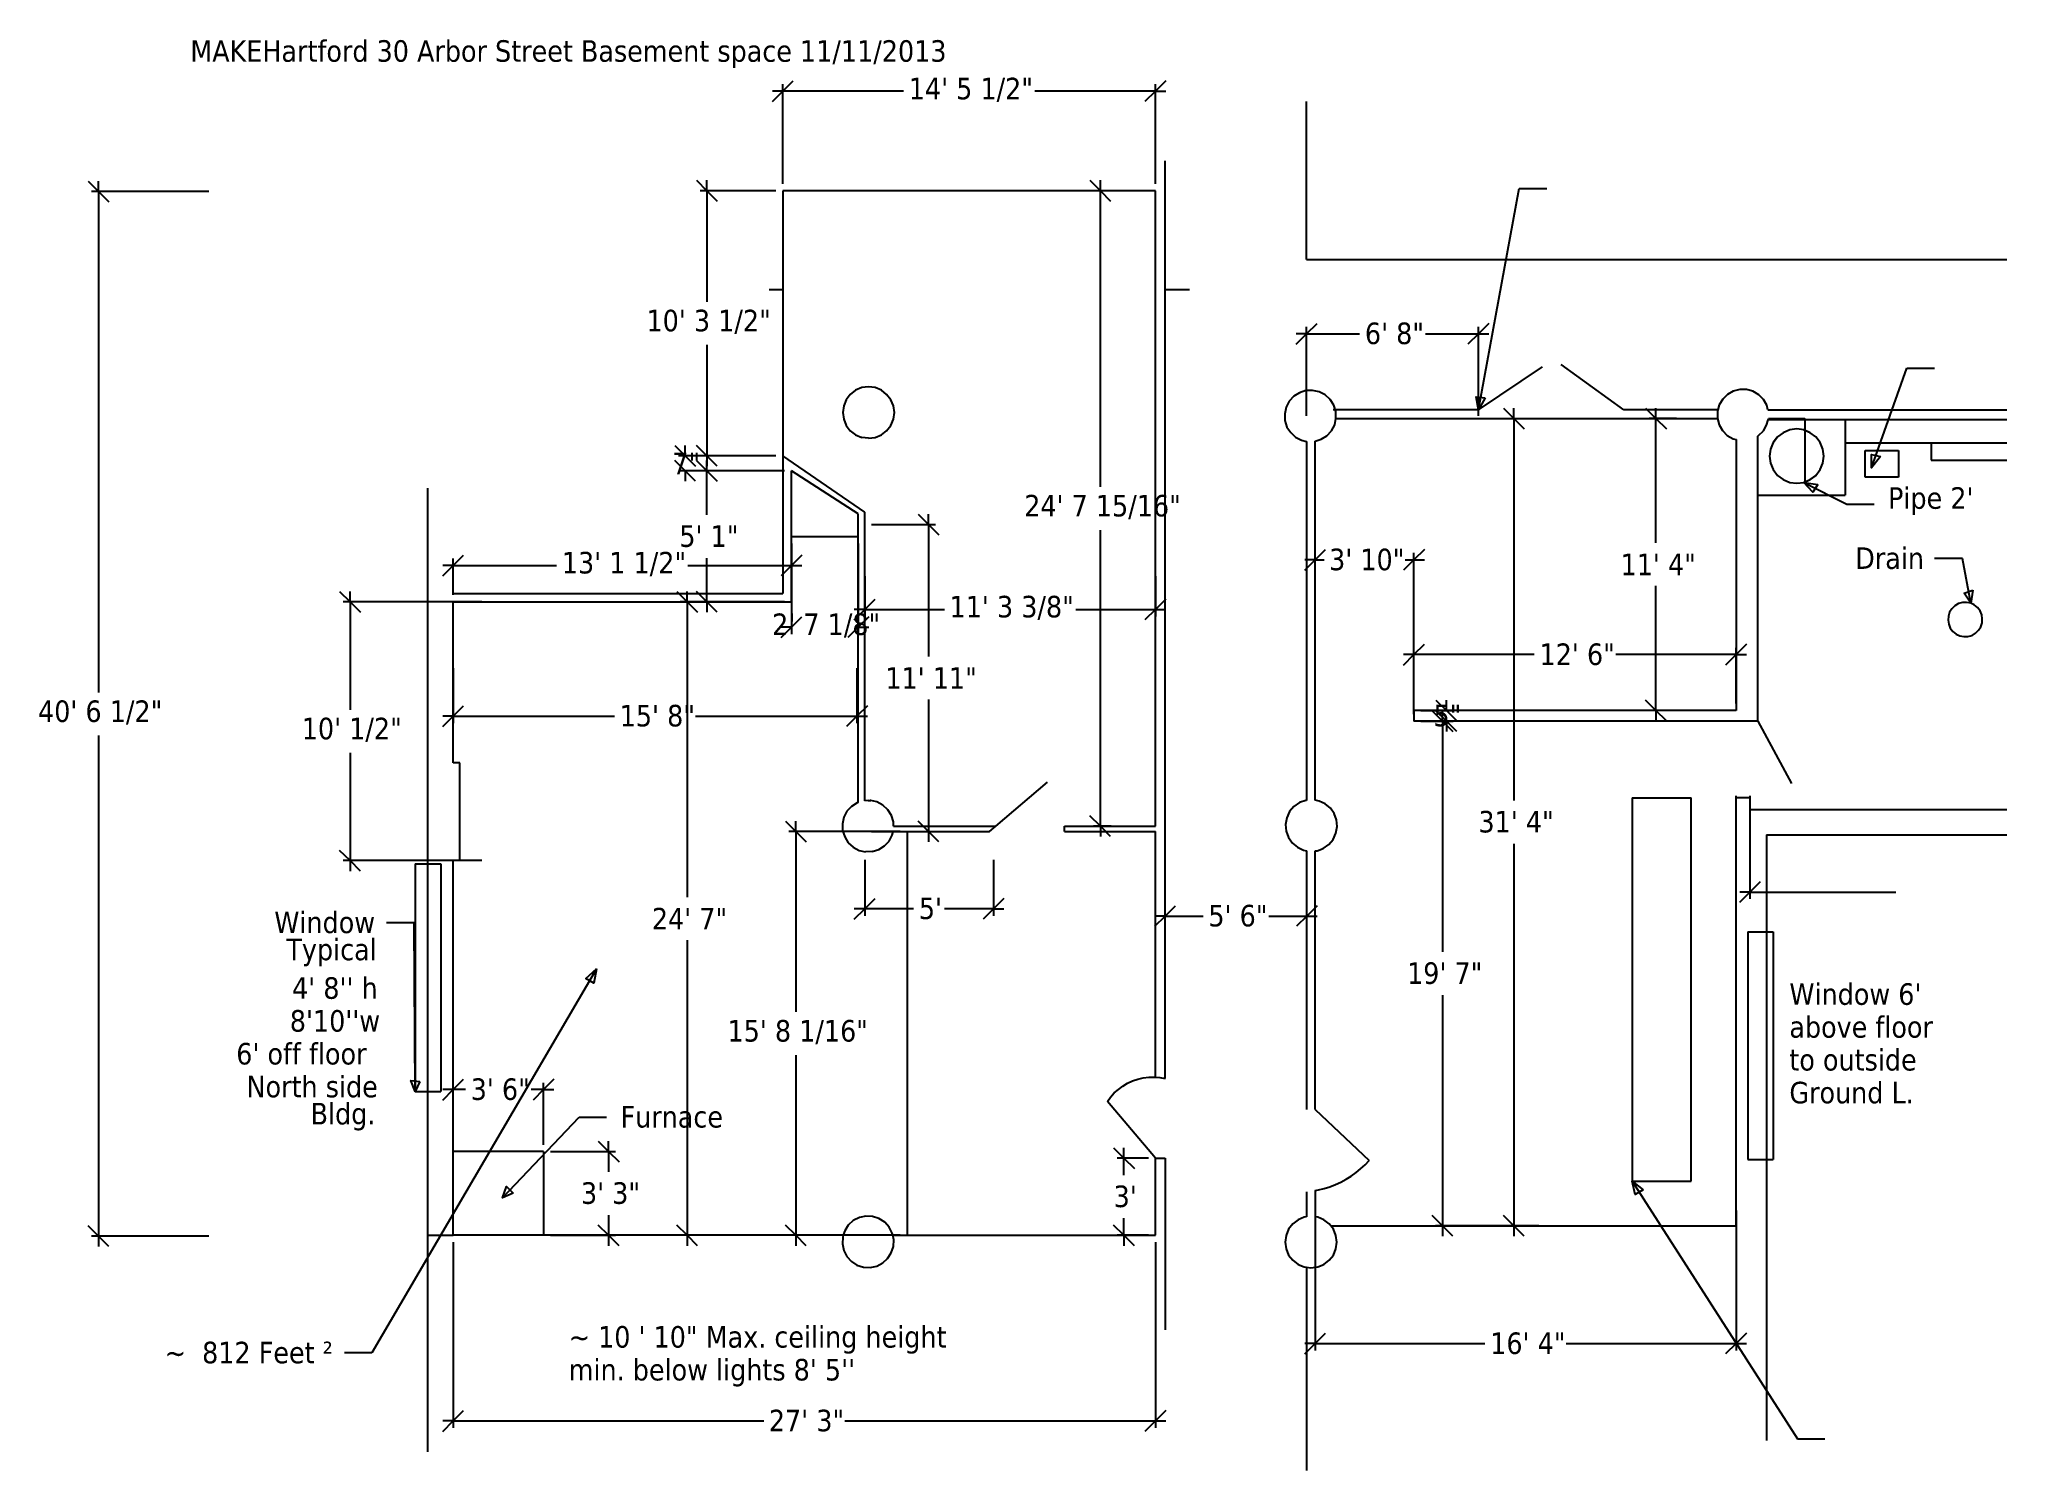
# Model space of a CAD drawing. Extents: x -567 to 637, y -439 to 437.
import ezdxf

# ---------------------------------------------------------------- set-up
doc = ezdxf.new("R2010")
doc.units = 0
doc.header["$MEASUREMENT"] = 0
doc.layers.get('0').update_dxf_attribs({"linetype": 'CONTINUOUS'})
doc.styles.add('TAHOMA', font='Tahoma')

msp = doc.modelspace()

# ---------------------------------------------------------------- linework, layer by layer
at = {"color": 250}
for p, q in [((-112.2, 404.9), (-105.9, 411.3)), ((122.1, 411.3), (115.8, 404.9)), ((-118.6, 398.6), (-112.2, 404.9)), ((-112.2, 404.9), (-118.6, 404.9)), ((-112.2, 348.3), (-112.2, 409.2)), ((-38.4, 404.9), (-112.2, 404.9)), ((115.8, 404.9), (42, 404.9)), ((115.8, 404.9), (109.4, 398.6)), ((115.8, 348.3), (115.8, 409.2)), ((115.8, 404.9), (122.1, 404.9)), ((-537.4, 349.8), (-531, 343.5)), ((-531, 343.5), (-531, 349.8)), ((-165.1, 350.4), (-158.7, 344)), ((-158.7, 344), (-158.7, 350.4)), ((75.7, 350.4), (82.1, 344)), ((82.1, 344), (82.1, 350.4)), ((-463.6, 343.5), (-535.3, 343.5)), ((-531, 343.5), (-524.7, 337.2)), ((-531, 343.5), (-531, 37)), ((-116.5, 344), (-162.9, 344)), ((-158.7, 344), (-152.4, 337.7)), ((-158.7, 344), (-158.7, 276.1)), ((88.8, 344), (77.8, 344)), ((82.1, 344), (88.4, 337.7)), ((82.1, 162.8), (82.1, 344)), ((313.5, 209.9), (338.5, 345.4)), ((338.5, 345.4), (355.4, 345.4)), ((537.5, 301.9), (636.8, 301.9)), ((202, 250.1), (208.3, 256.5)), ((208.3, 256.5), (202, 256.5)), ((208.3, 256.5), (214.7, 262.8)), ((208.3, 206.3), (208.3, 260.7)), ((208.3, 256.5), (240.8, 256.5)), ((281, 256.5), (313.5, 256.5)), ((313.5, 256.5), (307.1, 250.1)), ((319.8, 262.8), (313.5, 256.5)), ((313.5, 206.3), (313.5, 260.7)), ((313.5, 256.5), (319.8, 256.5)), ((-158.7, 249.7), (-158.7, 181.7)), ((554.1, 174.5), (575.7, 235.5)), ((575.7, 235.5), (592.6, 235.5)), ((328.8, 211), (335.2, 204.6)), ((335.2, 204.6), (335.2, 211)), ((415.8, 211), (422.1, 204.6)), ((422.1, 204.6), (422.1, 211)), ((537.5, 209.9), (636.8, 209.9)), ((322.2, 204.6), (339.4, 204.6)), ((335.2, 204.6), (341.5, 198.3)), ((335.2, 204.6), (335.2, -29.2)), ((434.7, 204.6), (417.9, 204.6)), ((422.1, 204.6), (428.5, 198.3)), ((422.1, 128.5), (422.1, 204.6)), ((-178.4, 188.1), (-172, 181.7)), ((-116.5, 181.7), (-176.2, 181.7)), ((-172, 181.7), (-172, 188.1)), ((-172, 181.7), (-165.7, 175.4)), ((-158.7, 181.7), (-165.1, 188.1)), ((-116.5, 181.7), (-162.9, 181.7)), ((-152.4, 175.4), (-158.7, 181.7)), ((-158.7, 181.7), (-158.7, 175.4)), ((-172, 172.5), (-178.4, 178.9)), ((-116.5, 172.5), (-176.2, 172.5)), ((-165.7, 166.2), (-172, 172.5)), ((-172, 172.5), (-172, 166.2)), ((-165.1, 178.9), (-158.7, 172.5)), ((-111.2, 172.5), (-162.9, 172.5)), ((-158.7, 172.5), (-158.7, 178.9)), ((-158.7, 172.5), (-152.4, 166.2)), ((-158.7, 145.7), (-158.7, 172.5)), ((512.6, 165.5), (538.9, 152.2)), ((-29.4, 146.1), (-23.1, 139.8)), ((-23.1, 139.8), (-23.1, 146.1)), ((538.9, 152.2), (555.8, 152.2)), ((-57.9, 139.8), (-18.9, 139.8)), ((-23.1, 139.8), (-16.7, 133.4)), ((-23.1, 139.8), (-23.1, 59)), ((82.1, -44.9), (82.1, 136.3)), ((-314, 114.7), (-307.6, 121)), ((-107, 128.2), (-107, 72.7)), ((-100.6, 121), (-107, 114.7)), ((-66.1, 128.2), (-66.1, 72.7)), ((213.6, 118.1), (219.9, 124.4)), ((213.6, 23.4), (213.6, 122.3)), ((280.4, 124.4), (274, 118.1)), ((274, 23.6), (274, 122.3)), ((-320.3, 108.3), (-314, 114.7)), ((-314, 114.7), (-320.3, 114.7)), ((-314, 96.6), (-314, 118.9)), ((-314, 114.7), (-250.7, 114.7)), ((-170.3, 114.7), (-107, 114.7)), ((-158.7, 92.4), (-158.7, 119.2)), ((-107, 114.7), (-113.3, 108.3)), ((-107, 96.6), (-107, 118.9)), ((-107, 114.7), (-100.6, 114.7)), ((207.2, 111.7), (213.6, 118.1)), ((213.6, 118.1), (207.2, 118.1)), ((213.6, 118.1), (219, 118.1)), ((274, 118.1), (267.7, 111.7)), ((268.7, 118.1), (274, 118.1)), ((274, 118.1), (280.4, 118.1)), ((609.7, 118.9), (592.7, 118.9)), ((614.8, 91.6), (609.7, 118.9)), ((-383.5, 98.7), (-377.1, 92.4)), ((-377.1, 92.4), (-377.1, 98.7)), ((-177.1, 98.7), (-170.7, 92.4)), ((-170.7, 92.4), (-170.7, 98.7)), ((-158.7, 92.4), (-165.1, 98.7)), ((-62.1, 108.2), (-62.1, 83.5)), ((115.8, 108.2), (115.8, 83.5)), ((422.1, 25.9), (422.1, 102.1)), ((-296.4, 92.4), (-381.3, 92.4)), ((-377.1, 92.4), (-370.8, 86)), ((-377.1, 92.4), (-377.1, 26.4)), ((-122.9, 92.4), (-175, 92.4)), ((-170.7, 92.4), (-164.4, 86)), ((-170.7, 92.4), (-170.7, -88.3)), ((-111.2, 92.4), (-162.9, 92.4)), ((-152.4, 86), (-158.7, 92.4)), ((-158.7, 92.4), (-158.7, 86)), ((-68.5, 81.4), (-62.1, 87.8)), ((-62.1, 87.8), (-68.5, 87.8)), ((-62.1, 87.8), (-55.8, 94.1)), ((-62.1, 87.8), (-13.4, 87.8)), ((67, 87.8), (115.8, 87.8)), ((115.8, 87.8), (109.4, 81.4)), ((122.1, 94.1), (115.8, 87.8)), ((115.8, 87.8), (122.1, 87.8)), ((-113.3, 70.6), (-107, 77)), ((-107, 77), (-113.3, 77)), ((-107, 77), (-100.6, 83.3)), ((-66.1, 77), (-72.4, 70.6)), ((-59.7, 83.3), (-66.1, 77)), ((-66.1, 77), (-59.7, 77)), ((274, 60.1), (280.4, 66.4)), ((274, 30.1), (274, 64.3)), ((477.5, 66.4), (471.2, 60.1)), ((471.2, 30.1), (471.2, 64.3)), ((-314, 51.8), (-314, 18.2)), ((-66.9, 51.8), (-66.9, 18.2)), ((267.7, 53.7), (274, 60.1)), ((274, 60.1), (267.7, 60.1)), ((347.7, 60.1), (274, 60.1)), ((471.2, 60.1), (397.5, 60.1)), ((471.2, 60.1), (464.8, 53.7)), ((471.2, 60.1), (477.5, 60.1)), ((-314, 22.4), (-307.6, 28.8)), ((-60.5, 28.8), (-66.9, 22.4)), ((-23.1, 32.6), (-23.1, -48.2)), ((278.3, 25.9), (298.1, 25.9)), ((285.2, 25.7), (291.5, 19.3)), ((287.5, 32.3), (293.9, 25.9)), ((293.9, 19.3), (287.5, 25.7)), ((291.5, 19.3), (291.5, 25.7)), ((293.9, 25.9), (293.9, 32.3)), ((293.9, 25.9), (300.2, 19.6)), ((422.1, 25.9), (415.8, 32.3)), ((434.7, 25.9), (417.9, 25.9)), ((428.5, 19.6), (422.1, 25.9)), ((422.1, 25.9), (422.1, 19.6)), ((-320.3, 16.1), (-314, 22.4)), ((-314, 22.4), (-320.3, 22.4)), ((-314, 22.4), (-215.3, 22.4)), ((-165.6, 22.4), (-66.9, 22.4)), ((-66.9, 22.4), (-73.2, 16.1)), ((-66.9, 22.4), (-60.5, 22.4)), ((278.3, 19.3), (298.1, 19.3)), ((350.5, 19.3), (287.3, 19.3)), ((291.5, 19.3), (297.9, 13)), ((291.5, 19.3), (291.5, -121.9)), ((300.2, 13), (293.9, 19.3)), ((293.9, 19.3), (293.9, 13)), ((-531, 10.6), (-531, -295.9)), ((-377.1, 0), (-377.1, -66)), ((479.7, -31.8), (479.7, -89.4)), ((-110.6, -41.8), (-104.3, -48.2)), ((-104.3, -48.2), (-104.3, -41.8)), ((-23.1, -48.2), (-29.4, -41.8)), ((82.1, -44.9), (75.7, -38.5)), ((88.8, -44.9), (77.8, -44.9)), ((88.4, -51.2), (82.1, -44.9)), ((82.1, -44.9), (82.1, -51.2)), ((-377.1, -66), (-383.5, -59.7)), ((-40.4, -48.2), (-108.5, -48.2)), ((-104.3, -48.2), (-98, -54.5)), ((-104.3, -48.2), (-104.3, -158.5)), ((-57.9, -48.2), (-18.9, -48.2)), ((-16.7, -54.5), (-23.1, -48.2)), ((-23.1, -48.2), (-23.1, -54.5)), ((335.2, -55.7), (335.2, -289.5)), ((-296.4, -66), (-381.3, -66)), ((-370.8, -72.4), (-377.1, -66)), ((-377.1, -66), (-377.1, -72.4)), ((-62.1, -65.6), (-62.1, -99.7)), ((16.7, -65.6), (16.7, -99.7)), ((479.7, -85.2), (486.1, -78.8)), ((-68.5, -101.8), (-62.1, -95.4)), ((-62.1, -95.4), (-68.5, -95.4)), ((-62.1, -95.4), (-55.8, -89.1)), ((-32.2, -95.4), (-62.1, -95.4)), ((16.7, -95.4), (-13.2, -95.4)), ((16.7, -95.4), (10.4, -101.8)), ((23.1, -89.1), (16.7, -95.4)), ((16.7, -95.4), (23.1, -95.4)), ((121.7, -99.9), (128.1, -93.6)), ((121.7, -115.7), (121.7, -95.7)), ((214.8, -93.6), (208.5, -99.9)), ((208.5, -115.7), (208.5, -95.7)), ((473.4, -91.5), (479.7, -85.2)), ((479.7, -85.2), (473.4, -85.2)), ((479.7, -85.2), (568.9, -85.2)), ((-337.8, -104), (-354.8, -104)), ((-337.2, -207.3), (-337.8, -104)), ((115.4, -106.2), (121.7, -99.9)), ((121.7, -99.9), (115.4, -99.9)), ((121.7, -99.9), (145, -99.9)), ((185.2, -99.9), (208.5, -99.9)), ((208.5, -99.9), (202.1, -106.2)), ((208.5, -99.9), (214.8, -99.9)), ((-170.7, -114.7), (-170.7, -295.3)), ((-226.2, -132.2), (-363.7, -367.3)), ((291.5, -148.3), (291.5, -289.5)), ((-104.3, -185), (-104.3, -295.3)), ((-314, -206.1), (-307.6, -199.8)), ((-314, -239.9), (-314, -201.9)), ((-252.4, -199.8), (-258.8, -206.1)), ((-258.8, -239.9), (-258.8, -201.9)), ((-320.3, -212.5), (-314, -206.1)), ((-314, -206.1), (-320.3, -206.1)), ((-306.5, -206.1), (-314, -206.1)), ((-258.8, -206.1), (-266.3, -206.1)), ((-258.8, -206.1), (-265.1, -212.5)), ((-258.8, -206.1), (-252.4, -206.1)), ((-283.9, -272.4), (-237, -223)), ((-237, -223), (-220.1, -223)), ((-225.2, -237.7), (-218.9, -244.1)), ((-218.9, -244.1), (-218.9, -237.7)), ((-254.5, -244.1), (-214.6, -244.1)), ((-218.9, -244.1), (-212.5, -250.4)), ((-218.9, -244.1), (-218.9, -256.5)), ((90.2, -241.7), (96.5, -248)), ((111.6, -248), (92.3, -248)), ((96.5, -248), (96.5, -241.7)), ((96.5, -248), (102.9, -254.4)), ((96.5, -258.5), (96.5, -248)), ((407.6, -262.1), (508.7, -419.9)), ((-218.9, -282.9), (-218.9, -295.3)), ((96.5, -295.3), (96.5, -284.9)), ((213.6, -280.2), (213.6, -365.8)), ((291.5, -289.5), (285.2, -283.2)), ((335.2, -289.5), (328.8, -283.2)), ((471.2, -280.2), (471.2, -365.8)), ((-531, -295.9), (-537.4, -289.5)), ((-463.6, -295.9), (-535.3, -295.9)), ((-524.7, -302.2), (-531, -295.9)), ((-531, -295.9), (-531, -302.2)), ((-314, -299.6), (-314, -413.1)), ((-254.5, -295.3), (-214.6, -295.3)), ((-218.9, -295.3), (-225.2, -289)), ((-212.5, -301.7), (-218.9, -295.3)), ((-218.9, -295.3), (-218.9, -301.7)), ((-170.7, -295.3), (-177.1, -289)), ((-122.9, -295.3), (-175, -295.3)), ((-164.4, -301.7), (-170.7, -295.3)), ((-170.7, -295.3), (-170.7, -301.7)), ((-104.3, -295.3), (-110.6, -289)), ((-40.4, -295.3), (-108.5, -295.3)), ((-98, -301.7), (-104.3, -295.3)), ((-104.3, -295.3), (-104.3, -301.7)), ((96.5, -295.3), (90.2, -289)), ((111.6, -295.3), (92.3, -295.3)), ((102.9, -301.7), (96.5, -295.3)), ((96.5, -295.3), (96.5, -301.7)), ((115.8, -299.6), (115.8, -413.1)), ((350.5, -289.5), (287.3, -289.5)), ((297.9, -295.9), (291.5, -289.5)), ((291.5, -289.5), (291.5, -295.9)), ((322.2, -289.5), (339.4, -289.5)), ((341.5, -295.9), (335.2, -289.5)), ((335.2, -289.5), (335.2, -295.9)), ((213.6, -361.6), (219.9, -355.2)), ((477.5, -355.2), (471.2, -361.6)), ((-363.7, -367.3), (-380.6, -367.3)), ((207.2, -367.9), (213.6, -361.6)), ((213.6, -361.6), (207.2, -361.6)), ((213.6, -361.6), (317.5, -361.6)), ((367.2, -361.6), (471.2, -361.6)), ((471.2, -361.6), (464.8, -367.9)), ((471.2, -361.6), (477.5, -361.6)), ((-320.3, -415.3), (-314, -408.9)), ((-314, -408.9), (-320.3, -408.9)), ((-314, -408.9), (-307.6, -402.6)), ((-314, -408.9), (-123.9, -408.9)), ((-74.2, -408.9), (115.8, -408.9)), ((115.8, -408.9), (109.4, -415.3)), ((122.1, -402.6), (115.8, -408.9)), ((115.8, -408.9), (122.1, -408.9)), ((508.7, -419.9), (525.6, -419.9))]:
    msp.add_line(p, q, dxfattribs=at)
for p, q in [((208.3, 301.9), (208.3, 398.7)), ((121.8, 283.5), (121.8, 362.3)), ((115.8, 344), (-112.2, 344)), ((-112.2, 344), (-112.2, 181.7)), ((115.8, -44.9), (115.8, 344)), ((208.3, 301.9), (636.8, 301.9)), ((-120.7, 283.5), (-112.2, 283.5)), ((121.8, -199.4), (121.8, 283.5)), ((121.8, 283.5), (136.7, 283.5)), ((313.5, 209.9), (352.8, 236.2)), ((402.4, 209.9), (364.1, 237.6)), ((-71, 219.4), (-73.5, 216.1)), ((-67.7, 221.9), (-71, 219.4)), ((-63.9, 223.5), (-67.7, 221.9)), ((-59.8, 224), (-63.9, 223.5)), ((-60.1, 224), (-60.1, 223.8)), ((-55.7, 223.5), (-59.8, 224)), ((-51.9, 221.9), (-55.7, 223.5)), ((-48.7, 219.4), (-51.9, 221.9)), ((-46.1, 216.1), (-48.7, 219.4)), ((200.5, 218.2), (197.7, 215.2)), ((203.9, 220.4), (200.5, 218.2)), ((207.9, 221.7), (203.9, 220.4)), ((212, 221.8), (207.9, 221.7)), ((216, 221), (212, 221.8)), ((219.6, 219.1), (216, 221)), ((222.7, 216.3), (219.6, 219.1)), ((465.9, 219.3), (463, 216.4)), ((469.5, 221.3), (465.9, 219.3)), ((473.4, 222.4), (469.5, 221.3)), ((477.6, 222.4), (473.4, 222.4)), ((481.5, 221.3), (477.6, 222.4)), ((485.1, 219.2), (481.5, 221.3)), ((488, 216.3), (485.1, 219.2)), ((-75, 212.3), (-75.6, 208.2)), ((-75.6, 208.2), (-75, 204.2)), ((-73.5, 216.1), (-75, 212.3)), ((-44.6, 212.3), (-46.1, 216.1)), ((-44, 208.2), (-44.6, 212.3)), ((-44.6, 204.2), (-44, 208.2)), ((195.8, 211.5), (194.9, 207.5)), ((194.9, 207.5), (195.1, 203.4)), ((197.7, 215.2), (195.8, 211.5)), ((224.9, 212.8), (222.7, 216.3)), ((225.8, 209.9), (224.5, 209.9)), ((226.2, 208.9), (224.9, 212.8)), ((313.5, 209.9), (225.8, 209.9)), ((226.3, 204.8), (226.2, 208.9)), ((226.3, 204.6), (226.3, 204.8)), ((460.1, 209.9), (402.4, 209.9)), ((460.1, 209.9), (459.8, 208.9)), ((459.8, 208.9), (459.8, 204.8)), ((459.8, 204.8), (459.8, 204.6)), ((460.9, 212.9), (460.1, 209.9)), ((463, 216.4), (460.9, 212.9)), ((490, 212.7), (488, 216.3)), ((490.7, 209.9), (490, 212.7)), ((490.7, 209.9), (636.8, 209.9)), ((-75, 204.2), (-73.5, 200.3)), ((-73.5, 200.3), (-71, 197.1)), ((-71, 197.1), (-67.7, 194.6)), ((-67.7, 194.6), (-63.9, 193)), ((-59.8, 192.5), (-63.9, 193)), ((-59.8, 192.5), (-55.7, 193)), ((-55.7, 193), (-51.9, 194.6)), ((-51.9, 194.6), (-48.7, 197.1)), ((-48.7, 197.1), (-46.1, 200.3)), ((-46.1, 200.3), (-44.6, 204.2)), ((195.1, 203.4), (196.3, 199.4)), ((196.3, 199.4), (198.6, 196)), ((198.6, 196), (201.6, 193.2)), ((201.6, 193.2), (205.3, 191.3)), ((217.3, 191.9), (220.8, 194.1)), ((220.8, 194.1), (223.6, 197.1)), ((223.6, 197.1), (225.5, 200.8)), ((225.5, 200.8), (226.3, 204.6)), ((226.3, 204.6), (459.8, 204.6)), ((459.8, 204.6), (460.8, 200.8)), ((460.8, 200.8), (462.8, 197.2)), ((462.8, 197.2), (465.7, 194.3)), ((465.7, 194.3), (469.3, 192.2)), ((484.4, 193.9), (484.9, 194.2)), ((484.4, 157.7), (484.4, 193.9)), ((484.9, 194.2), (487.9, 197.1)), ((487.9, 197.1), (489.9, 200.6)), ((489.9, 200.6), (490.8, 203.8)), ((490.8, 203.8), (491, 204.6)), ((513.2, 203.8), (490.8, 203.8)), ((491, 204.6), (491, 204.6)), ((491, 204.6), (513.2, 204.6)), ((493.9, 189.9), (496.5, 193.3)), ((496.5, 193.3), (496, 192.6)), ((500, 195.9), (496.5, 193.3)), ((500, 195.9), (496.5, 193.3)), ((504, 197.6), (500, 195.9)), ((504, 197.6), (500, 195.9)), ((508.3, 198.2), (504, 197.6)), ((508.3, 198.2), (504, 197.6)), ((512.6, 197.6), (508.3, 198.2)), ((512.6, 197.6), (508.3, 198.2)), ((513.2, 197.3), (512.6, 197.6)), ((516.6, 195.9), (512.6, 197.6)), ((513.2, 204.6), (513.2, 203.8)), ((513.2, 203.8), (513.2, 197.3)), ((538, 203.8), (513.2, 203.8)), ((516.6, 195.9), (513.2, 197.3)), ((513.2, 197.3), (513.2, 165.8)), ((520, 193.3), (516.6, 195.9)), ((520, 193.3), (516.6, 195.9)), ((522.6, 189.9), (520, 193.3)), ((522.6, 189.9), (520, 193.3)), ((636.8, 203.8), (538, 203.8)), ((538, 203.8), (538, 189.7)), ((-62.1, 147.2), (-112.2, 181.7)), ((-112.2, 181.7), (-112.2, 97.6)), ((205.3, 191.3), (208.3, 190.6)), ((208.3, 190.6), (208.3, -29.1)), ((213.6, 190.7), (217.3, 191.9)), ((213.6, -29), (213.6, 190.7)), ((469.3, 192.2), (471.2, 191.7)), ((471.2, 191.7), (471.2, 25.9)), ((492.3, 185.9), (491.7, 181.6)), ((492.3, 185.9), (491.7, 181.6)), ((491.7, 181.6), (492.3, 177.3)), ((491.7, 181.6), (492.3, 177.3)), ((493.9, 189.9), (492.3, 185.9)), ((493.9, 189.9), (492.3, 185.9)), ((496, 192.6), (493.9, 189.9)), ((524.3, 185.9), (522.6, 189.9)), ((524.3, 185.9), (522.6, 189.9)), ((524.9, 181.6), (524.3, 185.9)), ((524.9, 181.6), (524.3, 185.9)), ((524.3, 177.3), (524.9, 181.6)), ((524.3, 177.3), (524.9, 181.6)), ((538, 189.7), (538, 157.7)), ((538, 189.7), (590.6, 189.7)), ((550.2, 168.7), (550.2, 185)), ((550.2, 185), (570.5, 185)), ((570.5, 185), (570.5, 168.7)), ((590.6, 189.7), (636.8, 189.7)), ((590.6, 189.7), (590.6, 179.2)), ((-107, 132.4), (-107, 172.5)), ((-66.1, 146.2), (-107, 172.5)), ((492.3, 177.3), (493.9, 173.3)), ((492.3, 177.3), (493.9, 173.3)), ((493.9, 173.3), (496.5, 169.8)), ((493.9, 173.3), (496.5, 169.8)), ((496.5, 169.8), (500, 167.2)), ((496.5, 169.8), (500, 167.2)), ((520, 169.8), (516.6, 167.2)), ((516.6, 167.2), (519.9, 169.7)), ((519.9, 169.7), (520, 169.8)), ((520, 169.8), (522.6, 173.3)), ((520, 169.8), (522.6, 173.3)), ((522.6, 173.3), (524.3, 177.3)), ((522.6, 173.3), (524.3, 177.3)), ((570.5, 168.7), (550.2, 168.7)), ((590.6, 179.2), (636.8, 179.2)), ((-329.7, 162), (-329.7, -68)), ((484.4, 19.3), (484.4, 157.7)), ((484.4, 157.7), (538, 157.7)), ((500, 167.2), (504, 165.5)), ((500, 167.2), (504, 165.5)), ((504, 165.5), (508.3, 165)), ((504, 165.5), (508.3, 165)), ((508.3, 165), (512.6, 165.5)), ((508.3, 165), (512.6, 165.5)), ((512.6, 165.5), (516.6, 167.2)), ((512.6, 165.5), (513.2, 165.8)), ((513.2, 165.8), (516.6, 167.2)), ((-66.1, 132.4), (-66.1, 146.2)), ((-62.1, -29.3), (-62.1, 147.2)), ((-107, 92.4), (-107, 132.4)), ((-107, 132.4), (-66.1, 132.4)), ((-66.1, -30.4), (-66.1, 132.4)), ((-314, 97.6), (-112.2, 97.6)), ((-314, 92.4), (-107, 92.4)), ((-314, -6.2), (-314, 92.4)), ((601.9, 86.1), (601.1, 83.7)), ((603.3, 88.2), (601.9, 86.1)), ((605.1, 90), (603.3, 88.2)), ((607.3, 91.3), (605.1, 90)), ((609.7, 92), (607.3, 91.3)), ((612.3, 92.1), (609.7, 92)), ((614.8, 91.6), (612.3, 92.1)), ((617, 90.5), (614.8, 91.6)), ((619, 88.9), (617, 90.5)), ((620.5, 86.9), (619, 88.9)), ((621.5, 84.5), (620.5, 86.9)), ((621.9, 82), (621.5, 84.5)), ((601.1, 83.7), (600.9, 81.2)), ((600.9, 81.2), (601.3, 78.7)), ((601.3, 78.7), (602.3, 76.3)), ((602.3, 76.3), (603.9, 74.3)), ((603.9, 74.3), (605.8, 72.7)), ((605.8, 72.7), (608.1, 71.6)), ((615.6, 71.9), (617.8, 73.2)), ((617.8, 73.2), (619.6, 75)), ((619.6, 75), (620.9, 77.1)), ((620.9, 77.1), (621.7, 79.5)), ((621.7, 79.5), (621.9, 82)), ((608.1, 71.6), (610.6, 71.1)), ((610.6, 71.1), (613.1, 71.2)), ((613.1, 71.2), (615.6, 71.9)), ((274, 25.9), (274, 19.3)), ((471.2, 25.9), (274, 25.9)), ((484.4, 19.3), (274, 19.3)), ((484.4, 19.3), (505.2, -18.7)), ((-310, -6.2), (-314, -6.2)), ((-310, -66), (-310, -6.2)), ((18.1, -44.9), (49.8, -18)), ((-73, -35.8), (-74.9, -39.4)), ((-70.2, -32.8), (-73, -35.8)), ((-66.7, -30.6), (-70.2, -32.8)), ((-66.1, -30.4), (-66.7, -30.6)), ((-60.1, -29.2), (-62.1, -29.3)), ((-60.1, -29.2), (-58.4, -29.2)), ((-60.1, -29.2), (-58.7, -29.2)), ((-58.4, -29.2), (-58.7, -29.2)), ((-54.7, -30.1), (-58.4, -29.2)), ((-51, -32), (-54.7, -30.1)), ((-48, -34.8), (-51, -32)), ((-45.8, -38.3), (-48, -34.8)), ((197.9, -36), (196.2, -39.8)), ((200.6, -32.9), (197.9, -36)), ((203.9, -30.5), (200.6, -32.9)), ((207.8, -29.1), (203.9, -30.5)), ((208.3, -29.1), (207.8, -29.1)), ((216, -29.5), (213.6, -29)), ((219.7, -31.2), (216, -29.5)), ((222.9, -33.8), (219.7, -31.2)), ((225.2, -37.2), (222.9, -33.8)), ((407.6, -27.6), (407.6, -262.1)), ((407.6, -27.6), (443.6, -27.6)), ((443.6, -262.1), (443.6, -27.6)), ((471.2, -27.6), (471.2, -26.3)), ((471.2, -289.5), (471.2, -27.6)), ((479.7, -27.6), (471.2, -27.6)), ((479.7, -26.3), (479.7, -27.6)), ((479.7, -27.6), (479.7, -34.7)), ((479.7, -34.7), (636.8, -34.7)), ((-74.9, -39.4), (-75.8, -43.4)), ((-75.8, -43.4), (-75.7, -47.6)), ((-75.7, -47.6), (-74.4, -51.5)), ((-44.6, -42.2), (-45.8, -38.3)), ((-44.5, -44.9), (-44.6, -42.2)), ((-44.5, -44.9), (18.1, -44.9)), ((14.2, -48.2), (18.1, -44.9)), ((60.2, -48.2), (60.2, -44.9)), ((60.2, -44.9), (115.8, -44.9)), ((196.2, -39.8), (195.5, -43.8)), ((195.5, -43.8), (195.8, -47.9)), ((195.8, -47.9), (197.2, -51.8)), ((226.6, -41.1), (225.2, -37.2)), ((226.3, -49.2), (227, -45.2)), ((227, -45.2), (226.6, -41.1)), ((-74.4, -51.5), (-72.3, -55)), ((-72.3, -55), (-69.2, -57.8)), ((-69.2, -57.8), (-65.6, -59.7)), ((-65.6, -59.7), (-61.6, -60.6)), ((-57.5, -60.4), (-53.5, -59.2)), ((-53.5, -59.2), (-50, -57)), ((-50, -57), (-47.2, -54)), ((-47.2, -54), (-45.3, -50.4)), ((-45.3, -50.4), (-44.8, -48.2)), ((-44.8, -48.2), (-36.2, -48.2)), ((-36.2, -48.2), (14.2, -48.2)), ((-36.2, -48.2), (-36.2, -295.3)), ((60.2, -48.2), (115.8, -48.2)), ((115.8, -198.6), (115.8, -48.2)), ((197.2, -51.8), (199.6, -55.2)), ((199.6, -55.2), (202.8, -57.8)), ((202.8, -57.8), (206.5, -59.5)), ((206.5, -59.5), (208.3, -59.9)), ((208.3, -59.9), (208.3, -218.3)), ((213.6, -60), (214.7, -59.9)), ((213.6, -218.3), (213.6, -60)), ((214.7, -59.9), (218.5, -58.5)), ((218.5, -58.5), (221.9, -56.1)), ((221.9, -56.1), (224.5, -53)), ((224.5, -53), (226.3, -49.2)), ((489.8, -50.2), (489.8, -420.8)), ((489.8, -50.2), (636.8, -50.2)), ((-337.2, -68), (-329.7, -68)), ((-337.2, -68), (-337.2, -207.3)), ((-329.7, -68), (-329.7, -207.3)), ((-329.7, -68), (-321.6, -68)), ((-321.6, -68), (-321.6, -207.3)), ((-310, -66), (-314, -66)), ((-314, -244.1), (-314, -66)), ((-57.5, -60.4), (-61.6, -60.6)), ((478.3, -109.5), (478.3, -248.9)), ((478.3, -109.5), (493.9, -109.5)), ((493.9, -109.5), (493.9, -248.9)), ((93.1, -206), (95.9, -204)), ((95.9, -204), (98.8, -202.2)), ((98.8, -202.2), (101.8, -200.8)), ((101.8, -200.8), (105, -199.7)), ((105, -199.7), (108.3, -199)), ((108.3, -199), (111.7, -198.6)), ((111.7, -198.6), (115.1, -198.5)), ((115.1, -198.5), (115.8, -198.6)), ((115.8, -198.6), (118.5, -198.8)), ((118.5, -198.8), (121.8, -199.4)), ((-337.2, -207.3), (-329.7, -207.3)), ((-329.7, -207.3), (-321.6, -207.3)), ((-329.7, -207.3), (-329.7, -295.3)), ((86.4, -213.5), (88.4, -210.8)), ((115.8, -248), (86.4, -213.5)), ((88.4, -210.8), (90.6, -208.2)), ((90.6, -208.2), (93.1, -206)), ((213.6, -218.3), (246.6, -249.5)), ((-258.8, -244.1), (-314, -244.1)), ((-314, -295.3), (-314, -244.1)), ((-258.8, -244.1), (-258.8, -295.3)), ((115.8, -295.3), (115.8, -248)), ((115.8, -248), (121.8, -248)), ((121.8, -248), (121.8, -353.1)), ((241.4, -254.6), (244.1, -252.1)), ((244.1, -252.1), (246.6, -249.5)), ((478.3, -248.9), (493.9, -248.9)), ((222.6, -265.6), (226, -264.3)), ((226, -264.3), (229.3, -262.8)), ((229.3, -262.8), (232.5, -261)), ((232.5, -261), (235.6, -259.1)), ((235.6, -259.1), (238.6, -256.9)), ((238.6, -256.9), (241.4, -254.6)), ((407.6, -262.1), (443.6, -262.1)), ((208.3, -268.6), (208.3, -284.1)), ((213.6, -267.9), (215.6, -267.5)), ((213.6, -267.9), (213.6, -284)), ((215.6, -267.5), (219.1, -266.7)), ((219.1, -266.7), (222.6, -265.6)), ((-69.1, -286.3), (-72.2, -289.1)), ((-65.4, -284.4), (-69.1, -286.3)), ((-61.4, -283.6), (-65.4, -284.4)), ((-57.3, -283.8), (-61.4, -283.6)), ((-53.4, -285), (-57.3, -283.8)), ((-49.9, -287.2), (-53.4, -285)), ((-47.2, -290.3), (-49.9, -287.2)), ((199.9, -288.3), (197.3, -291.6)), ((203.1, -285.8), (199.9, -288.3)), ((206.9, -284.2), (203.1, -285.8)), ((208.3, -284.1), (206.9, -284.2)), ((215.1, -284.2), (213.6, -284)), ((218.9, -285.8), (215.1, -284.2)), ((222.2, -288.3), (218.9, -285.8)), ((223.1, -289.5), (222.2, -288.3)), ((-329.7, -295.3), (-329.7, -427.8)), ((-329.7, -295.3), (-314, -295.3)), ((-258.8, -295.3), (-314, -295.3)), ((-75.3, -295.3), (-258.8, -295.3)), ((-75.6, -296.5), (-75.8, -300.6)), ((-75.8, -300.6), (-75, -304.6)), ((-75.3, -295.3), (-75.6, -296.5)), ((-74.4, -292.5), (-75.3, -295.3)), ((-72.2, -289.1), (-74.4, -292.5)), ((-45.3, -294), (-47.2, -290.3)), ((-45, -295.3), (-45.3, -294)), ((-45, -295.3), (-36.2, -295.3)), ((-44.4, -298), (-45, -295.3)), ((-44.6, -302.1), (-44.4, -298)), ((-36.2, -295.3), (115.8, -295.3)), ((195.8, -295.4), (195.2, -299.5)), ((195.2, -299.5), (195.8, -303.6)), ((197.3, -291.6), (195.8, -295.4)), ((223.1, -289.5), (471.2, -289.5)), ((224.7, -291.6), (223.1, -289.5)), ((226.2, -295.4), (224.7, -291.6)), ((226.8, -299.5), (226.2, -295.4)), ((226.2, -303.6), (226.8, -299.5)), ((-75, -304.6), (-73.1, -308.3)), ((-73.1, -308.3), (-70.3, -311.3)), ((-70.3, -311.3), (-66.9, -313.5)), ((-54.8, -314.1), (-51.1, -312.2)), ((-51.1, -312.2), (-48.1, -309.5)), ((-48.1, -309.5), (-45.9, -306)), ((-45.9, -306), (-44.6, -302.1)), ((195.8, -303.6), (197.3, -307.4)), ((197.3, -307.4), (199.9, -310.6)), ((199.9, -310.6), (203.1, -313.1)), ((218.9, -313.1), (222.2, -310.6)), ((222.2, -310.6), (224.7, -307.4)), ((224.7, -307.4), (226.2, -303.6)), ((-66.9, -313.5), (-62.9, -314.8)), ((-62.9, -314.8), (-58.8, -315)), ((-58.8, -315), (-54.8, -314.1)), ((203.1, -313.1), (206.9, -314.7)), ((206.9, -314.7), (208.3, -314.9)), ((208.3, -314.9), (208.3, -439.3)), ((208.3, -314.9), (211, -315.2)), ((211, -315.2), (215.1, -314.7)), ((215.1, -314.7), (218.9, -313.1))]:
    msp.add_line(p, q)

# ---------------------------------------------------------------- texts
at = {"color": 250, "attachment_point": 7, "style": 'TAHOMA'}
for s, insert, char_height in [('MAKEHartford 30 Arbor Street Basement space 11/11/2013', (-474.9, 419.2), 13.186), ('14\' 5 1/2"', (-35.2, 398.3), 13.19), ('10\' 3 1/2"', (-195.7, 256.3), 13.19), ('6\' 8"', (244, 249.9), 13.19), ('7"', (-179.9, 170.5), 13.19), ('24\' 7 15/16"', (35.5, 143), 13.186), ("Pipe 2'", (564.2, 145.6), 13.19), ('5\' 1"', (-175.6, 125.8), 13.19), ('13\' 1 1/2"', (-247.5, 108.1), 13.19), ('3\' 10"', (222.1, 111.5), 13.19), ('11\' 4"', (400.5, 108.7), 13.19), ('Drain', (544.1, 112.3), 13.19), ('2\' 7 1/8"', (-118.8, 70.4), 13.19), ('11\' 3 3/8"', (-10.2, 81.2), 13.19), ('12\' 6"', (350.9, 53.5), 13.19), ('11\' 11"', (-49.5, 39.2), 13.19), ('40\' 6 1/2"', (-568.1, 17.2), 13.19), ('15\' 8"', (-212.1, 15.9), 13.19), ('5"', (286, 16), 13.19), ('10\' 1/2"', (-406.7, 6.6), 13.19), ('31\' 4"', (313.5, -49), 13.19), ('24\' 7"', (-192.4, -108.1), 13.19), ("5'", (-29, -102), 13.19), ('5\' 6"', (148.2, -106.5), 13.19), ('Window', (-423.5, -110.6), 13.19), ('Typical', (-416.1, -130.7), 13.19), ('19\' 7"', (269.8, -141.7), 13.19), ("  4' 8'' h", (-422.5, -150.8), 13.19), ("Window 6'", (503.8, -154.5), 13.19), ("8'10''w", (-414, -170.9), 13.19), ('15\' 8 1/16"', (-146.1, -178.4), 13.186), ('above floor ', (503.8, -174.6), 13.186), ("6' off floor ", (-446.8, -191), 13.186), ('to outside ', (503.8, -194.7), 13.186), ('North side', (-440.5, -211.1), 13.19), ('3\' 6"', (-303.3, -212.7), 13.19), ('Ground L.', (503.8, -214.8), 13.19), ('Bldg.', (-401.3, -231.2), 13.19), ('Furnace', (-211.6, -229.6), 13.19), ('3\' 3"', (-235.8, -276.3), 13.19), ("3'", (90.2, -278.3), 13.19), ('~  812 Feet ²', (-490.6, -373.9), 13.186), ('~ 10 \' 10" Max. ceiling height', (-243.3, -367.8), 13.186), ('16\' 4"', (320.7, -368.2), 13.19), ("min. below lights 8' 5''", (-243.3, -387.9), 13.186), ('27\' 3"', (-120.8, -415.5), 13.19)]:
    msp.add_mtext(s, dxfattribs=dict(at, insert=insert, char_height=char_height))

# ---------------------------------------------------------------- meshes
at = {"color": 250}
mesh = msp.add_polyface(dxfattribs=at)
corners = [(317.7, 217.2), (313.5, 209.9), (312.1, 217.9)]
mesh.append_faces([[corners[k] for k in face] for face in [(0, 1, 2)]], dxfattribs={"color": 250})
mesh = msp.add_polyface(dxfattribs=at)
corners = [(559.5, 181.4), (554.1, 174.5), (554, 182.6)]
mesh.append_faces([[corners[k] for k in face] for face in [(0, 1, 2)]], dxfattribs={"color": 250})
mesh = msp.add_polyface(dxfattribs=at)
corners = [(521.2, 164.3), (518.2, 159.5), (512.6, 165.5)]
mesh.append_faces([[corners[k] for k in face] for face in [(0, 1, 2)]], dxfattribs={"color": 250})
mesh = msp.add_polyface(dxfattribs=at)
corners = [(616.1, 99.6), (614.8, 91.6), (610.8, 97.8)]
mesh.append_faces([[corners[k] for k in face] for face in [(0, 1, 2)]], dxfattribs={"color": 250})
mesh = msp.add_polyface(dxfattribs=at)
corners = [(-226.2, -132.2), (-228, -141), (-232.9, -138.1)]
mesh.append_faces([[corners[k] for k in face] for face in [(0, 1, 2)]], dxfattribs={"color": 250})
mesh = msp.add_polyface(dxfattribs=at)
corners = [(-334.4, -201.1), (-337.2, -207.3), (-340, -200.6)]
mesh.append_faces([[corners[k] for k in face] for face in [(0, 1, 2)]], dxfattribs={"color": 250})
mesh = msp.add_polyface(dxfattribs=at)
corners = [(414.4, -267.5), (409.4, -270.3), (407.6, -262.1)]
mesh.append_faces([[corners[k] for k in face] for face in [(0, 1, 2)]], dxfattribs={"color": 250})
mesh = msp.add_polyface(dxfattribs=at)
corners = [(-277.2, -269.5), (-283.9, -272.4), (-281.3, -265.5)]
mesh.append_faces([[corners[k] for k in face] for face in [(0, 1, 2)]], dxfattribs={"color": 250})

doc.saveas('drawing.dxf')
